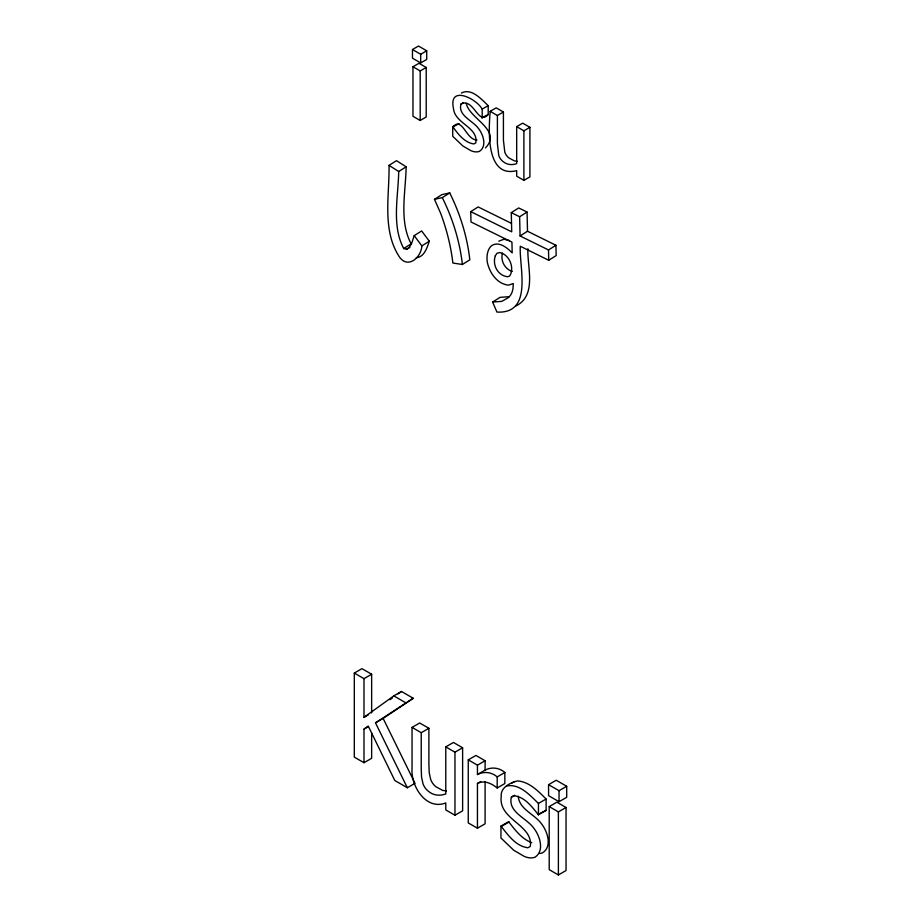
<?xml version="1.0" encoding="UTF-8"?>
<svg xmlns="http://www.w3.org/2000/svg" width="921" height="921" viewBox="0 0 921 921"><rect width="100%" height="100%" fill="white"/><g stroke="black" fill="none" stroke-linecap="round" stroke-linejoin="round"><path stroke-width="1.38" d="M389.053 165.366C389.548 195.563 381.685 231.056 399.898 257.627C408.74 268.978 421.381 256.717 421.864 245.895L429.301 241.21L421.634 230.941L414.197 235.638L411.825 242.891L409.292 247.461L406.598 249.338L403.732 248.543C391.413 225.576 398.321 196.518 398.701 171.513L406.138 166.816L396.49 160.668L389.053 165.366L398.701 171.513M406.138 166.816C405.758 191.821 398.851 220.879 411.169 243.846L403.732 248.543M502.382 253.125C500.471 260.781 504.639 269.013 512.272 271.442M461.398 93.044C471.552 87.645 481.533 99.433 488.199 105.639L488.199 114.549C478.413 125.406 474.752 100.78 462.756 103.083L460.903 104.188C457.956 115.85 472.807 120.547 478.367 128.341C483.168 134.236 487.29 146.312 479.461 151.355A23.152 13.366 60 0 1 470.988 150.71L462.814 145.944L452.729 136.285L452.729 126.925C462.515 116.138 465.922 139.98 476.951 139.969M500.955 826.102C508.001 834.956 515.679 846.134 527.848 847.769L530.312 846.434C533.455 824.663 498.307 819.943 501.208 796.607C500.299 787.42 510.107 782.873 517.452 780.916C529.253 781.722 538.232 791.127 546.107 799.014L546.107 810.365L538.451 814.786C531.958 806.98 524.797 796.665 513.722 795.756L511.374 797.172C507.621 812 526.513 817.986 533.593 827.91C539.706 835.416 544.944 850.774 534.986 857.198A29.472 17.015 60 0 1 524.199 856.369L513.803 850.302L500.955 838.006L500.955 826.102L508.611 821.682C514.943 829.833 521.654 838.95 531.785 842.703M429.301 241.21C427.102 247.565 424.385 257.005 416.338 257.742M363.991 762.715L363.991 729.121L368.239 726.047L394.787 780.49L407.347 787.743L415.003 783.322L383.136 718.415L413.241 698.268L401.464 691.464L393.808 695.885L363.991 717.332L363.991 678.662L354.309 673.078L354.309 757.12L363.991 762.715L371.647 758.294L371.647 733.104M389.997 699.707L392.288 698.06M398.022 693.939L401.464 691.464M407.347 787.743L375.48 722.835L413.241 698.268M485.482 147.89C502.613 130.08 469.042 118.648 466.314 103.417M434.482 199.327L441.907 194.63L449.724 192.926C460.155 213.868 467.177 236.524 469.837 259.791L462.4 264.488L452.856 263.026A164.767 99.952 57.7 0 0 440.687 213.384L434.482 199.327L442.299 197.624L449.724 192.926M406.598 249.338L409.776 247.335M527.503 231.252L527.077 212.06L519.64 216.757L520.066 235.949L527.503 231.252L555.939 245.274L556.169 255.566L548.732 260.263L520.296 246.252C518.96 267.148 533.466 313.98 496.96 312.081L492.597 302.053L501.784 301.374L507.805 297.978A28.643 17.372 57.7 0 0 513.02 288.308L513.273 283.541L508.553 285.153C496.903 283.99 489.201 272.317 487.197 261.599A29.898 18.132 57.7 0 1 491.342 245.872C498.606 240.657 507.172 247.68 512.18 252.895L511.938 242.131L470.965 221.938L470.735 211.634L478.16 206.937L511.454 223.354M470.735 211.634L511.708 231.827L511.282 212.636L518.707 207.939L527.077 212.06M520.066 235.949L548.502 249.959L555.939 245.274M492.597 302.053L500.034 297.368L509.221 296.677M511.995 782.988L514.436 781.515M498.779 241.175L504.006 239.241L509.578 240.611M412.47 49.527L418.491 46.05L426.711 50.793L426.711 59.451L420.69 62.916L412.47 58.173L412.47 49.527L420.69 54.27L426.711 50.793M412.965 66.749L418.986 63.284L426.204 67.452L426.204 116.99L420.195 120.467L412.965 116.299L412.965 66.749L420.195 70.929L426.204 67.452M460.903 104.188L463.309 102.795M482.19 118.026L482.19 109.115L488.199 105.639M452.729 126.925L459.13 123.667M490.179 111.326L497.398 115.505L497.398 143.711L498.779 155.591A7.852 4.536 60 0 0 503.027 161.509C506.815 164.836 512.041 165.354 516.681 163.627L516.681 126.638L522.702 123.161L529.92 127.328L529.92 176.878L523.899 180.343L516.681 176.176L516.681 170.673C484.907 178.536 488.901 127.582 490.179 111.326L496.189 107.861L503.419 112.028L503.419 140.234L504.8 152.126A7.852 4.536 60 0 0 509.048 158.032L514.298 160.853L517.211 161.233M481.81 117.807L488.199 114.549M497.398 115.505L503.419 112.028M516.681 126.638L523.899 130.805L529.92 127.328M354.309 673.078L361.965 668.658L371.647 674.241L371.647 712.912M363.991 678.662L371.647 674.241M363.991 717.332L368.365 714.8M363.991 729.121L368.365 726.6M375.48 722.835L383.136 718.415M412.044 727.406L421.231 732.713L421.231 768.609L421.553 777.117L422.992 783.736A9.993 5.768 60 0 0 428.403 791.266C433.215 795.491 439.87 796.158 445.776 793.948L445.776 746.873L453.431 742.464L462.618 747.76L462.618 810.814L454.962 815.235L445.776 809.927L445.776 802.928C425.893 810.699 410.616 785.832 412.044 768.333L412.044 727.406L419.7 722.985L428.887 728.292L428.887 764.188L429.209 772.696L430.648 779.316A9.993 5.768 60 0 0 436.059 786.845L442.736 790.425L446.432 790.92M421.231 732.713L428.887 728.292M445.776 746.873L454.962 752.181L462.618 747.76M468.259 759.86L475.915 755.439L485.102 760.746L485.102 770.117L477.446 774.538L477.446 765.167L468.259 759.86L468.259 822.913L477.446 828.209L485.102 823.8L485.102 781.837M477.446 765.167L485.102 760.746M477.446 828.209L477.446 783.449L480.727 781.561M477.446 783.449C484.216 779.765 491.802 783.61 497.19 787.973L497.19 776.91L504.846 772.489C499.447 767.677 491.515 766.675 485.102 770.117M497.19 787.973L504.846 783.552L504.846 772.489M511.374 797.172L514.655 795.272M548.571 784.669L556.226 780.248L566.691 786.292L566.691 797.298L559.035 801.707L548.571 795.675L548.571 784.669L559.035 790.702L566.691 786.292M538.451 814.786L538.451 803.434L546.107 799.014M501.45 826.379L509.106 821.958M549.204 806.6L556.86 802.179L566.047 807.487L566.047 870.529L558.391 874.95L549.204 869.643L549.204 806.6L558.391 811.896L566.047 807.487M537.968 814.498L546.107 810.365M516.14 305.887C537.15 295.077 527.077 267.194 527.894 248.739M477.446 774.538C483.859 771.096 491.791 772.097 497.19 776.91M506.78 785.935C519.697 783.495 530.059 795.41 538.451 803.434M511.282 212.636L519.64 216.757M393.808 695.885L405.585 702.677M482.19 109.115C476.238 98.328 448.32 84.72 453.477 108.586C454.882 123.759 478.621 127.11 475.789 142.905L473.855 143.952C464.541 142.605 458.267 134.316 453.109 127.144M414.197 235.638L421.864 245.895M442.299 197.624C452.718 218.565 459.74 241.221 462.4 264.488M518.247 796.193C519.225 809.283 534.284 814.014 541.249 823.489C547.362 830.995 552.6 846.353 542.642 852.777A29.472 17.015 60 0 1 539.51 853.456M548.502 249.959L548.732 260.263M559.035 790.702L559.035 801.707M558.391 811.896L558.391 874.95M523.899 130.805L523.899 180.343M454.962 752.181L454.962 815.235M420.69 54.27L420.69 62.916M420.195 70.929L420.195 120.467M495.337 255.681C492.136 264.799 497.662 275.632 507.621 276.761L509.693 275.989C514.874 267.896 509.336 254.495 499.815 252.561L497.087 253.217L495.337 255.681"/></g></svg>
